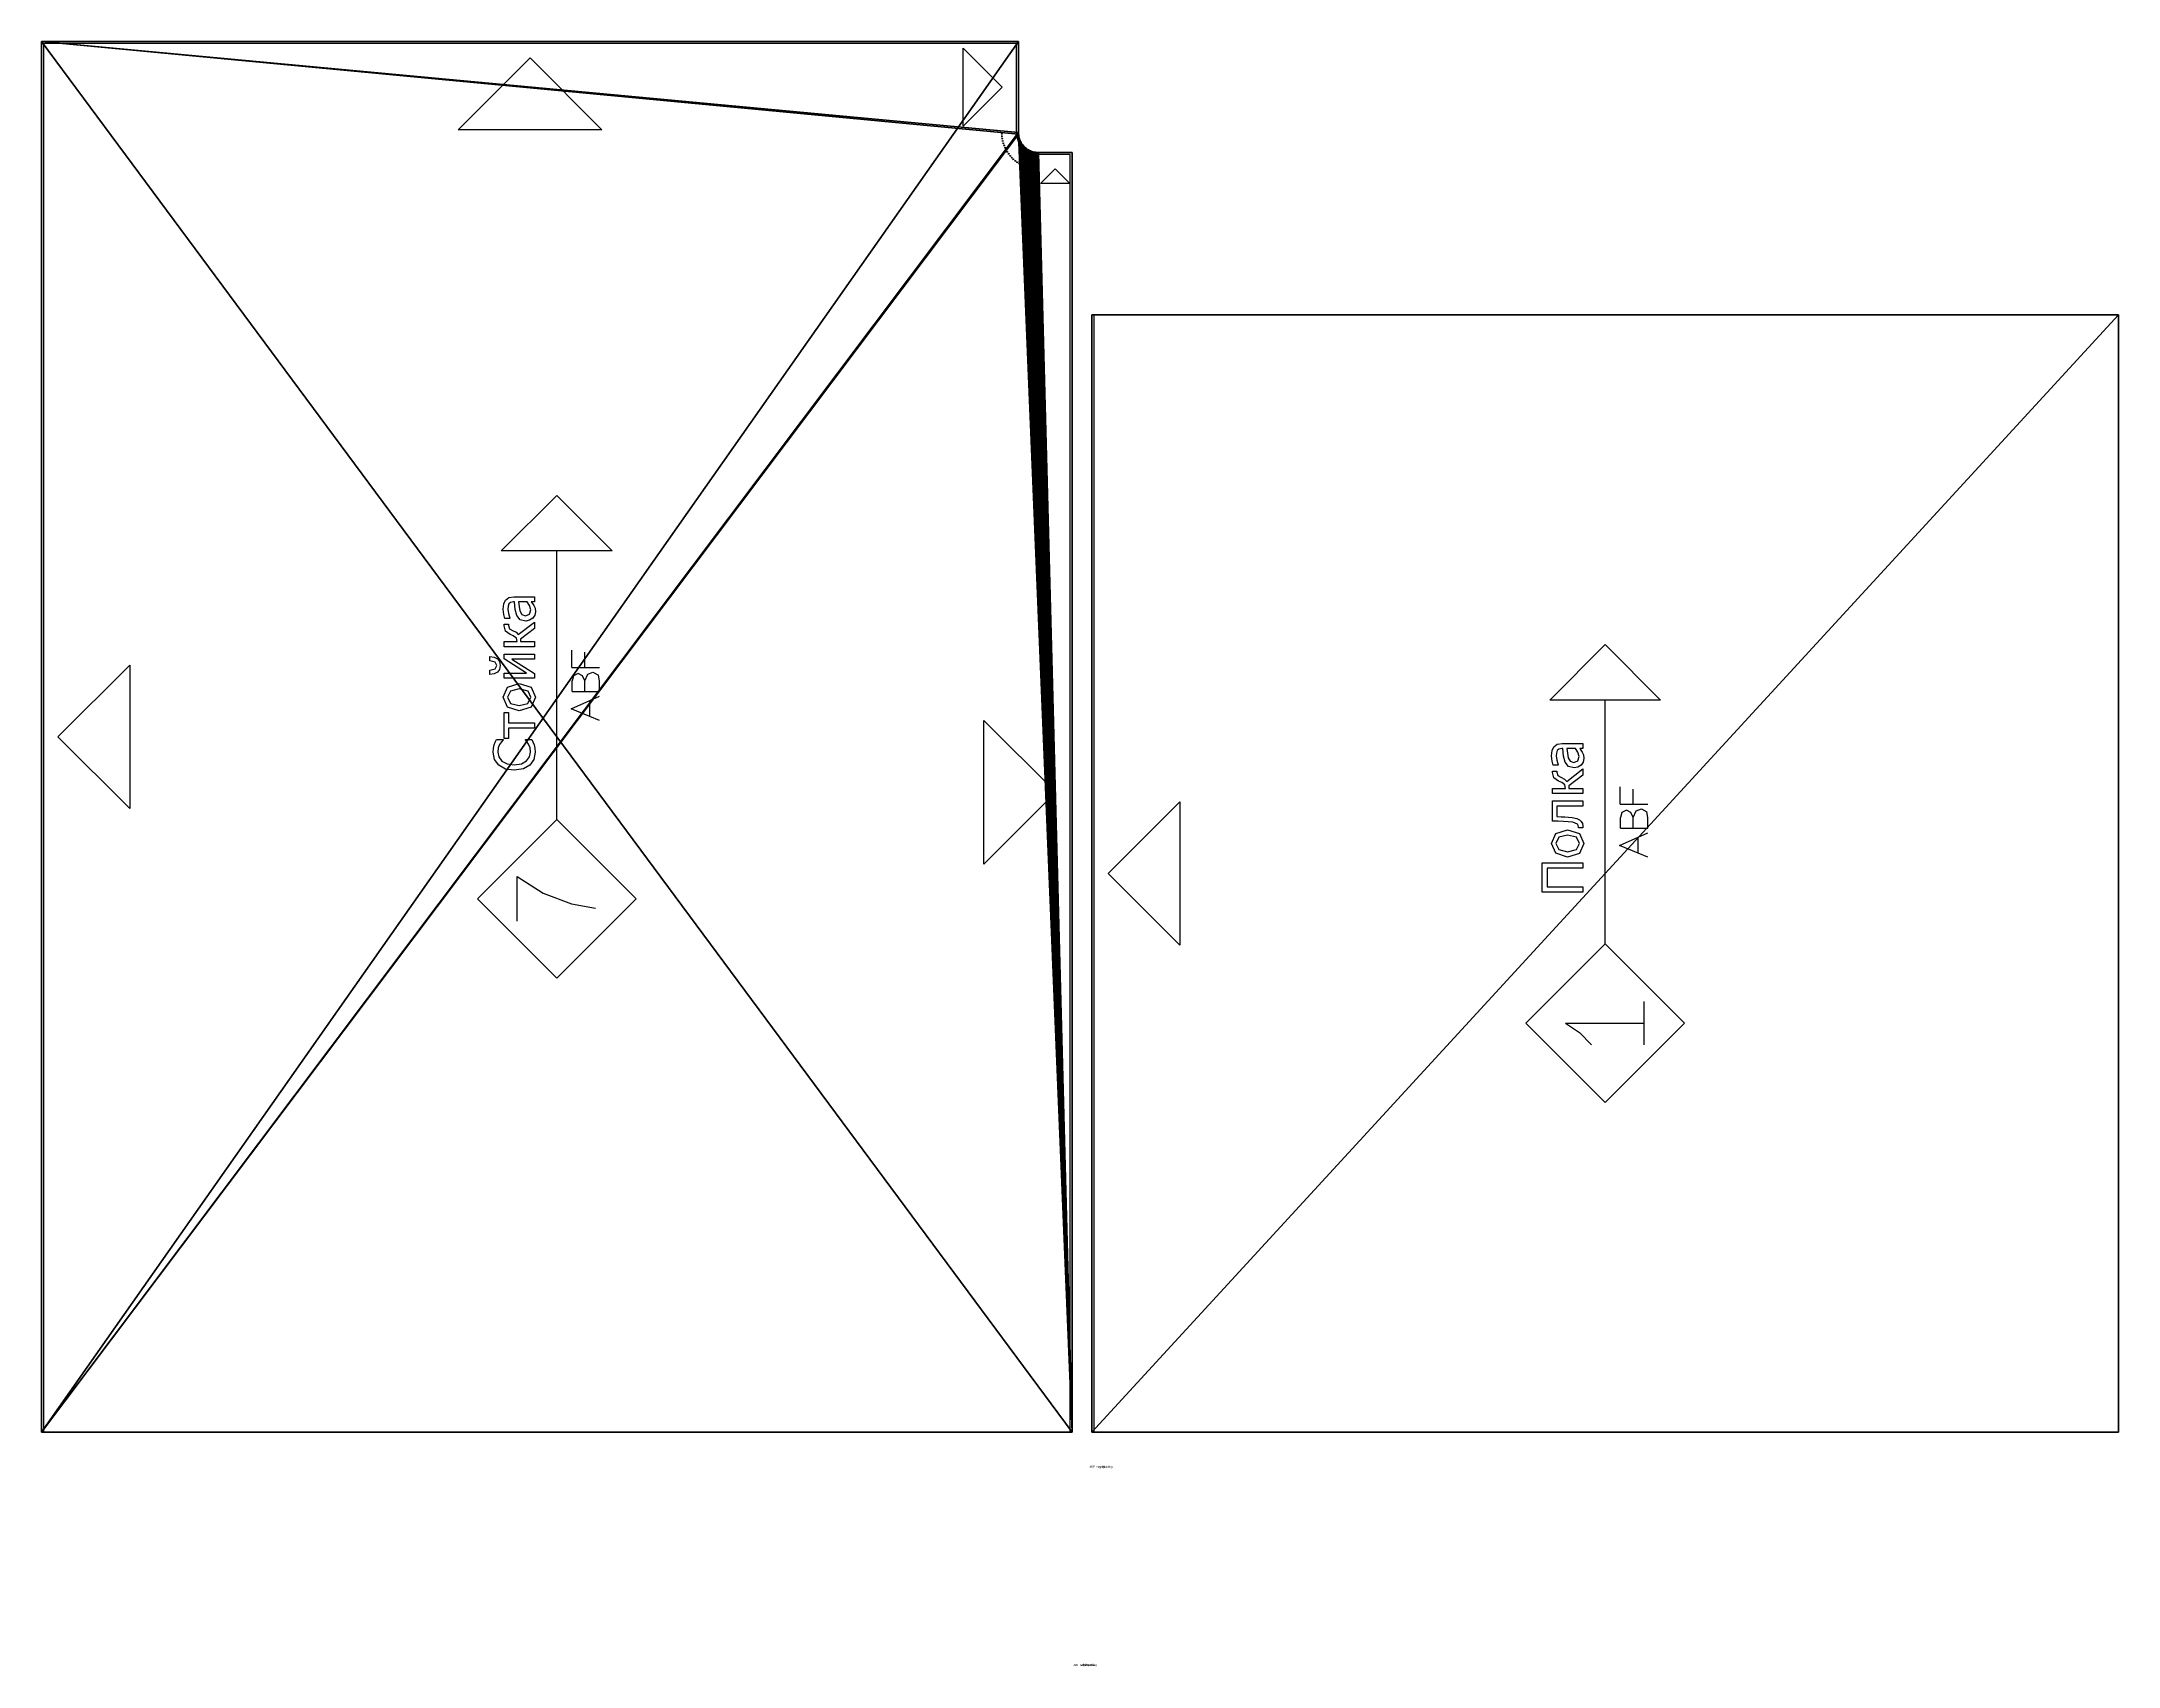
# Model space of a CAD drawing. Extents: x -23052 to 10, y -2015 to 718.
# Drawn here: x -4186 to -3138, y -118 to 702 of the extents above; entities that cross this region are included whole.
import ezdxf

# ---------------------------------------------------------------- set-up
doc = ezdxf.new("R2010")
doc.units = 0
doc.header["$LTSCALE"] = 25.4
doc.layers.get('0').update_dxf_attribs({"color": 13, "linetype": 'CONTINUOUS'})
for name, color, linetype in [('ABF_CUTTINGLINES', 230, 'CONTINUOUS'), ('ABF_EDGEBANDING', 13, 'CONTINUOUS'), ('ABF_LABEL', 144, 'CONTINUOUS')]:
    doc.layers.add(name, color=color, linetype=linetype)

# ---------------------------------------------------------------- blocks, each defined once
blk = doc.blocks.new('GROUP42_1')
at = {"layer": 'ABF_LABEL', "color": 0}
for p, q in [((-6.03, 7.13), (-6.03, 20.17)), ((-6.03, 20.17), (3.44, 20.17)), ((3.44, 20.17), (3.44, 7.13)), ((1.71, 18.63), (-4.29, 18.63)), ((-4.29, 18.63), (-4.29, 7.13)), ((1.71, 7.13), (1.71, 18.63)), ((5.26, 12.02), (6.47, 15.83)), ((6.47, 15.83), (9.64, 17.18)), ((7.66, 14.84), (6.96, 12.02)), ((9.64, 15.77), (7.66, 14.84)), ((9.64, 17.18), (12.81, 15.83)), ((11.61, 14.84), (9.64, 15.77)), ((12.31, 12.02), (11.61, 14.84)), ((12.81, 15.83), (14.01, 12.02)), ((16.41, 10.34), (16.7, 13.34)), ((16.7, 13.34), (16.77, 15.04)), ((16.77, 15.04), (16.83, 16.91)), ((16.83, 16.91), (23.27, 16.91)), ((18.21, 14.13), (18.16, 12.92)), ((18.26, 15.53), (18.21, 14.13)), ((21.63, 15.53), (18.26, 15.53)), ((21.63, 7.13), (21.63, 15.53)), ((23.27, 16.91), (23.27, 7.13)), ((25.65, 7.13), (25.65, 16.91)), ((25.65, 16.91), (27.3, 16.91)), ((27.3, 16.91), (27.3, 12.66)), ((28.39, 12.92), (29.16, 13.93)), ((29.16, 13.93), (29.37, 14.43)), ((29.37, 14.43), (29.56, 14.94)), ((29.56, 14.94), (30.63, 16.47)), ((30.86, 14.17), (30.28, 12.98)), ((30.63, 16.47), (32.41, 16.91)), ((31.44, 15.21), (30.86, 14.17)), ((32.48, 15.49), (31.44, 15.21)), ((32.41, 16.91), (32.85, 16.91)), ((32.85, 15.49), (32.48, 15.49)), ((32.85, 16.91), (32.85, 15.49)), ((34.7, 16.7), (36.01, 16.99)), ((34.7, 15.03), (34.7, 16.7)), ((34.8, 15.03), (34.7, 15.03)), ((36.34, 15.52), (34.8, 15.03)), ((35.69, 12.83), (37.64, 13.35)), ((36.01, 16.99), (37.69, 17.15)), ((37.68, 15.7), (36.34, 15.52)), ((37.64, 13.35), (40.05, 13.57)), ((38.62, 15.63), (37.68, 15.7)), ((37.69, 17.15), (39.39, 16.99)), ((39.39, 15.36), (38.62, 15.63)), ((39.39, 16.99), (40.63, 16.42)), ((39.88, 14.82), (39.39, 15.36)), ((40.05, 13.88), (39.88, 14.82)), ((40.05, 13.57), (40.05, 13.88)), ((40.63, 16.42), (41.43, 15.38)), ((41.43, 15.38), (41.69, 13.82)), ((41.69, 13.82), (41.69, 7.13)), ((-50.92, 8.26), (-54.89, 4.4)), ((-48, 12.66), (-50.92, 8.26)), ((-48, 12.66), (-48, -12.45)), ((-4.29, 7.13), (-6.03, 7.13)), ((3.44, 7.13), (1.71, 7.13)), ((6.43, 8.25), (5.26, 12.02)), ((9.64, 6.86), (6.43, 8.25)), ((6.96, 12.02), (7.66, 9.23)), ((7.66, 9.23), (9.64, 8.28)), ((9.64, 8.28), (11.61, 9.21)), ((12.81, 8.2), (9.64, 6.86)), ((11.61, 9.21), (12.31, 12.02)), ((14.01, 12.02), (12.81, 8.2)), ((14.64, 7.13), (14.64, 8.57)), ((14.64, 8.57), (14.72, 8.57)), ((14.94, 7.12), (14.64, 7.13)), ((14.72, 8.57), (14.85, 8.56)), ((14.85, 8.56), (15, 8.55)), ((15.3, 7.11), (14.94, 7.12)), ((15, 8.55), (15.42, 8.61)), ((16.07, 7.24), (15.3, 7.11)), ((15.42, 8.61), (15.77, 8.84)), ((15.77, 8.84), (16.41, 10.34)), ((16.71, 7.64), (16.07, 7.24)), ((17.23, 8.22), (16.71, 7.64)), ((17.66, 9.13), (17.23, 8.22)), ((17.98, 10.62), (17.66, 9.13)), ((18.16, 12.92), (17.98, 10.62)), ((23.27, 7.13), (21.63, 7.13)), ((27.3, 7.13), (25.65, 7.13)), ((27.3, 12.66), (28.39, 12.92)), ((28.12, 11.64), (27.3, 11.64)), ((27.3, 11.64), (27.3, 7.13)), ((31.48, 7.13), (28.12, 11.64)), ((30.28, 12.98), (29.54, 12.33)), ((29.54, 12.33), (33.53, 7.13)), ((33.53, 7.13), (31.48, 7.13)), ((33.9, 9.97), (34.33, 11.7)), ((34.14, 8.72), (33.9, 9.97)), ((34.77, 7.73), (34.14, 8.72)), ((34.33, 11.7), (35.69, 12.83)), ((35.73, 7.09), (34.77, 7.73)), ((36.03, 11.23), (35.6, 10.07)), ((35.6, 10.07), (36.08, 8.8)), ((36.87, 6.86), (35.73, 7.09)), ((37.12, 11.85), (36.03, 11.23)), ((36.08, 8.8), (37.46, 8.37)), ((38.02, 6.98), (36.87, 6.86)), ((38.57, 12.11), (37.12, 11.85)), ((37.46, 8.37), (38.87, 8.71)), ((38.86, 7.33), (38.02, 6.98)), ((40.05, 12.25), (38.57, 12.11)), ((39.51, 7.76), (38.86, 7.33)), ((38.87, 8.71), (40.05, 9.54)), ((40.05, 8.17), (39.51, 7.76)), ((40.05, 9.54), (40.05, 12.25)), ((40.05, 7.13), (40.05, 8.17)), ((41.69, 7.13), (40.05, 7.13)), ((-22.59, 0), (55.61, 0)), ((6.49, -10.57), (8.95, -4.58)), ((8.95, -4.58), (11.61, -10.57)), ((14.53, -4.88), (17.96, -4.88)), ((14.53, -4.88), (14.53, -8.98)), ((19.51, -5.38), (17.96, -4.88)), ((20.29, -6.84), (19.51, -5.38)), ((22.27, -4.79), (22.27, -8.97)), ((22.27, -4.79), (27.81, -4.79)), ((-54.89, -12.45), (-48, -12.45)), ((-48, -12.45), (-41.08, -12.45)), ((5.21, -13.72), (6.49, -10.57)), ((6.49, -10.57), (11.61, -10.57)), ((11.61, -10.57), (13.01, -13.72)), ((14.53, -8.98), (14.53, -13.72)), ((14.53, -8.98), (17.96, -8.98)), ((17.96, -8.98), (19.55, -8.25)), ((17.96, -8.98), (20.04, -9.9)), ((19.55, -8.25), (20.29, -6.84)), ((20.74, -11.59), (19.76, -13.36)), ((20.04, -9.9), (20.74, -11.59)), ((22.27, -8.97), (27.09, -8.97)), ((22.27, -8.97), (22.27, -13.72)), ((14.53, -13.72), (17.96, -13.72)), ((17.96, -13.72), (19.76, -13.36))]:
    blk.add_line(p, q, dxfattribs=at)
for points in [[(-22.59, 0, 0), (-47.99, -25.4, 0), (-73.39, 0, 0), (-47.99, 25.4, 0), (-22.59, 0, 0)], [(55.61, 17.78, 0), (73.39, 0, 0), (55.61, -17.78, 0), (55.61, 17.78, 0)]]:
    blk.add_polyline3d(points, close=True, dxfattribs=at)
blk = doc.blocks.new('GROUP59_2')
at = {"layer": 'ABF_CUTTINGLINES', "color": 0}
blk.add_polyline3d([(520, 18, 0), (520, 582, 0), (3, 582, 0), (3, 18, 0), (520, 18, 0)], close=True, dxfattribs=at)
blk = doc.blocks.new('GROUP60_2')
at = {"layer": 'ABF_EDGEBANDING', "color": 0}
blk.add_polyline3d([(10.2, 300, 0), (46.4, 336.2, 0), (46.4, 263.8, 0), (10.2, 300, 0)], close=True, dxfattribs=at)
blk = doc.blocks.new('______2')
at = {"color": 0}
for p, q in [((2, 582), (2, 18)), ((520, 582), (2, 582)), ((520, 582, 18), (2, 582, 18)), ((2, 582, 18), (2, 18, 18)), ((520, 582), (2, 582)), ((2, 582), (2, 582, 18)), ((520, 582, 18), (2, 582, 18)), ((2, 582), (2, 18)), ((2, 582, 18), (2, 18, 18)), ((2, 582), (2, 582, 18)), ((520, 18), (520, 582)), ((520, 18, 18), (520, 582, 18)), ((520, 18), (520, 582)), ((520, 582), (520, 582, 18)), ((520, 18, 18), (520, 582, 18)), ((520, 582), (520, 582, 18)), ((2, 18), (520, 18)), ((2, 18, 18), (520, 18, 18)), ((2, 18), (520, 18)), ((2, 18, 18), (520, 18, 18)), ((2, 18), (2, 18, 18)), ((2, 18), (2, 18, 18)), ((520, 18), (520, 18, 18)), ((520, 18), (520, 18, 18))]:
    blk.add_line(p, q, dxfattribs=at)
at = {"layer": 'ABF_CUTTINGLINES', "color": 0}
ref = blk.add_blockref('GROUP59_2', (0, 0, 18), dxfattribs=at)
ref.add_attrib('Skp_GroupInstanceName', '_ABF_cuttingLines', (0, 0), dxfattribs={"layer": '0', "height": 1})
at = {"layer": 'ABF_EDGEBANDING', "color": 0}
ref = blk.add_blockref('GROUP60_2', (0, 0, 18), dxfattribs=at)
ref.add_attrib('Skp_GroupInstanceName', '_ABF_edgeBanding', (0, 0), dxfattribs={"layer": '0', "height": 1})
at = {"layer": 'ABF_LABEL', "color": 0}
ref = blk.add_blockref('GROUP42_1', (261, 300, 18), dxfattribs=dict(at, xscale=1.574803149606299, yscale=1.574803149606299, rotation=90))
ref.add_attrib('Skp_GroupInstanceName', '_ABF_Label', (0, 0), dxfattribs={"layer": '0', "height": 1})
at = {"color": 0}
mesh = blk.add_polyface(dxfattribs=at)
corners = [(520, 582), (2, 18), (2, 582), (520, 18)]
mesh.append_faces([[corners[k] for k in face] for face in [(0, 1, 2), (1, 0, 3)]], dxfattribs={"vtx0": -1, "color": 0})
at = {"color": 7}
mesh = blk.add_polyface(dxfattribs=at)
corners = [(2, 18, 18), (520, 582, 18), (2, 582, 18), (520, 18, 18)]
mesh.append_faces([[corners[k] for k in face] for face in [(0, 1, 2), (1, 0, 3)]], dxfattribs={"vtx0": -1, "color": 7})
at = {"color": 0}
mesh = blk.add_polyface(dxfattribs=at)
corners = [(2, 582, 18), (520, 582), (2, 582), (520, 582, 18)]
mesh.append_faces([[corners[k] for k in face] for face in [(0, 1, 2), (1, 0, 3)]], dxfattribs={"vtx0": -1, "color": 0})
mesh = blk.add_polyface(dxfattribs=at)
corners = [(2, 582, 18), (2, 18), (2, 18, 18), (2, 582)]
mesh.append_faces([[corners[k] for k in face] for face in [(0, 1, 2), (1, 0, 3)]], dxfattribs={"vtx0": -1, "color": 0})
mesh = blk.add_polyface(dxfattribs=at)
corners = [(520, 582), (520, 18, 18), (520, 18), (520, 582, 18)]
mesh.append_faces([[corners[k] for k in face] for face in [(0, 1, 2), (1, 0, 3)]], dxfattribs={"vtx0": -1, "color": 0})
mesh = blk.add_polyface(dxfattribs=at)
corners = [(520, 18, 18), (2, 18), (520, 18), (2, 18, 18)]
mesh.append_faces([[corners[k] for k in face] for face in [(0, 1, 2), (1, 0, 3)]], dxfattribs={"vtx0": -1, "color": 0})
blk = doc.blocks.new('GROUP50_1')
at = {"layer": 'ABF_LABEL', "color": 0}
for p, q in [((-7.26, 19.95), (-4.87, 20.41)), ((-4.87, 20.41), (-3.63, 20.31)), ((-3.63, 20.31), (-2.57, 20.07)), ((-2.57, 20.07), (-1.71, 19.74)), ((20.17, 20.1), (19.98, 21.46)), ((19.98, 21.46), (21.4, 21.46)), ((20.71, 19.05), (20.17, 20.1)), ((21.4, 21.46), (21.77, 19.76)), ((23.95, 19.75), (24.34, 21.46)), ((24.34, 21.46), (25.75, 21.46)), ((25.57, 20.09), (25.05, 19.05)), ((25.75, 21.46), (25.57, 20.09)), ((-10.73, 13.64), (-10.32, 16.49)), ((-10.3, 10.72), (-10.73, 13.64)), ((-10.32, 16.49), (-9.1, 18.61)), ((-9.1, 18.61), (-7.26, 19.95)), ((-8.62, 15.91), (-8.93, 13.64)), ((-8.93, 13.64), (-8.61, 11.33)), ((-7.76, 17.58), (-8.62, 15.91)), ((-6.46, 18.59), (-7.76, 17.58)), ((-4.88, 18.93), (-6.46, 18.59)), ((-3.53, 18.75), (-4.88, 18.93)), ((-2.44, 18.31), (-3.53, 18.75)), ((-1.56, 17.72), (-2.44, 18.31)), ((-1.71, 19.74), (-0.84, 19.3)), ((-0.98, 17.21), (-1.56, 17.72)), ((-0.84, 17.21), (-0.98, 17.21)), ((-0.84, 19.3), (-0.84, 17.21)), ((-0.5, 15.47), (-0.5, 16.91)), ((-0.5, 16.91), (7.8, 16.91)), ((2.82, 15.47), (-0.5, 15.47)), ((2.82, 7.13), (2.82, 15.47)), ((7.8, 15.47), (4.47, 15.47)), ((4.47, 15.47), (4.47, 7.13)), ((7.8, 16.91), (7.8, 15.47)), ((8.33, 12.02), (9.54, 15.83)), ((9.54, 15.83), (12.71, 17.18)), ((10.73, 14.84), (10.03, 12.02)), ((12.71, 15.77), (10.73, 14.84)), ((12.71, 17.18), (15.88, 15.83)), ((14.68, 14.84), (12.71, 15.77)), ((15.38, 12.02), (14.68, 14.84)), ((15.88, 15.83), (17.07, 12.02)), ((18.77, 7.13), (18.77, 16.91)), ((18.77, 16.91), (20.39, 16.91)), ((24.86, 14.43), (20.25, 7.13)), ((20.39, 16.91), (20.39, 9.73)), ((20.39, 9.73), (24.95, 16.91)), ((21.62, 18.36), (20.71, 19.05)), ((22.87, 18.12), (21.62, 18.36)), ((21.77, 19.76), (22.87, 19.23)), ((22.87, 19.23), (23.95, 19.75)), ((24.15, 18.35), (22.87, 18.12)), ((25.05, 19.05), (24.15, 18.35)), ((24.86, 7.13), (24.86, 14.43)), ((24.95, 16.91), (26.49, 16.91)), ((26.49, 16.91), (26.49, 7.13)), ((28.87, 7.13), (28.87, 16.91)), ((28.87, 16.91), (30.52, 16.91)), ((30.52, 16.91), (30.52, 12.66)), ((31.61, 12.92), (32.38, 13.93)), ((32.38, 13.93), (32.59, 14.43)), ((32.59, 14.43), (32.78, 14.94)), ((32.78, 14.94), (33.85, 16.47)), ((34.08, 14.17), (33.5, 12.98)), ((33.85, 16.47), (35.63, 16.91)), ((34.66, 15.21), (34.08, 14.17)), ((35.7, 15.49), (34.66, 15.21)), ((35.63, 16.91), (36.07, 16.91)), ((36.07, 15.49), (35.7, 15.49)), ((36.07, 16.91), (36.07, 15.49)), ((37.92, 16.7), (39.23, 16.99)), ((37.92, 15.03), (37.92, 16.7)), ((38.02, 15.03), (37.92, 15.03)), ((39.56, 15.52), (38.02, 15.03)), ((38.91, 12.83), (40.85, 13.35)), ((39.23, 16.99), (40.91, 17.15)), ((40.9, 15.7), (39.56, 15.52)), ((40.85, 13.35), (43.27, 13.57)), ((41.84, 15.63), (40.9, 15.7)), ((40.91, 17.15), (42.61, 16.99)), ((42.61, 15.36), (41.84, 15.63)), ((42.61, 16.99), (43.85, 16.42)), ((43.1, 14.82), (42.61, 15.36)), ((43.27, 13.88), (43.1, 14.82)), ((43.27, 13.57), (43.27, 13.88)), ((43.85, 16.42), (44.65, 15.38)), ((44.65, 15.38), (44.91, 13.82)), ((44.91, 13.82), (44.91, 7.13)), ((-59.12, 12.66), (-44.78, 12.66)), ((-44.78, 12.66), (-50.08, 4.34)), ((-9.1, 8.6), (-10.3, 10.72)), ((-7.24, 7.32), (-9.1, 8.6)), ((-8.61, 11.33), (-7.72, 9.7)), ((-7.72, 9.7), (-6.44, 8.72)), ((-4.89, 6.89), (-7.24, 7.32)), ((-6.44, 8.72), (-4.88, 8.39)), ((-3.63, 6.99), (-4.89, 6.89)), ((-4.88, 8.39), (-3.49, 8.57)), ((-2.57, 7.27), (-3.63, 6.99)), ((-3.49, 8.57), (-2.35, 9.04)), ((-1.65, 7.63), (-2.57, 7.27)), ((-2.35, 9.04), (-1.52, 9.6)), ((-0.84, 8.01), (-1.65, 7.63)), ((-1.52, 9.6), (-0.97, 10.08)), ((-0.97, 10.08), (-0.84, 10.08)), ((-0.84, 10.08), (-0.84, 8.01)), ((4.47, 7.13), (2.82, 7.13)), ((9.5, 8.25), (8.33, 12.02)), ((12.71, 6.86), (9.5, 8.25)), ((10.03, 12.02), (10.73, 9.23)), ((10.73, 9.23), (12.71, 8.28)), ((12.71, 8.28), (14.68, 9.21)), ((15.88, 8.2), (12.71, 6.86)), ((14.68, 9.21), (15.38, 12.02)), ((17.07, 12.02), (15.88, 8.2)), ((20.25, 7.13), (18.77, 7.13)), ((26.49, 7.13), (24.86, 7.13)), ((30.52, 7.13), (28.87, 7.13)), ((30.52, 12.66), (31.61, 12.92)), ((31.34, 11.64), (30.52, 11.64)), ((30.52, 11.64), (30.52, 7.13)), ((34.7, 7.13), (31.34, 11.64)), ((33.5, 12.98), (32.76, 12.33)), ((32.76, 12.33), (36.75, 7.13)), ((36.75, 7.13), (34.7, 7.13)), ((37.12, 9.97), (37.55, 11.7)), ((37.36, 8.72), (37.12, 9.97)), ((37.99, 7.73), (37.36, 8.72)), ((37.55, 11.7), (38.91, 12.83)), ((38.95, 7.09), (37.99, 7.73)), ((39.25, 11.23), (38.82, 10.07)), ((38.82, 10.07), (39.3, 8.8)), ((40.09, 6.86), (38.95, 7.09)), ((40.34, 11.85), (39.25, 11.23)), ((39.3, 8.8), (40.68, 8.37)), ((41.24, 6.98), (40.09, 6.86)), ((41.79, 12.11), (40.34, 11.85)), ((40.68, 8.37), (42.09, 8.71)), ((42.08, 7.33), (41.24, 6.98)), ((43.27, 12.25), (41.79, 12.11)), ((42.73, 7.76), (42.08, 7.33)), ((42.09, 8.71), (43.27, 9.54)), ((43.27, 8.17), (42.73, 7.76)), ((43.27, 9.54), (43.27, 12.25)), ((43.27, 7.13), (43.27, 8.17)), ((44.91, 7.13), (43.27, 7.13)), ((-50.08, 4.34), (-53.53, -4.72)), ((-26.55, 0), (59.57, 0)), ((-53.53, -4.72), (-54.92, -12.45)), ((6.49, -10.57), (8.95, -4.58)), ((8.95, -4.58), (11.61, -10.57)), ((14.53, -4.88), (17.96, -4.88)), ((14.53, -4.88), (14.53, -8.98)), ((19.51, -5.38), (17.96, -4.88)), ((20.29, -6.84), (19.51, -5.38)), ((22.27, -4.79), (22.27, -8.97)), ((22.27, -4.79), (27.81, -4.79)), ((5.21, -13.72), (6.49, -10.57)), ((6.49, -10.57), (11.61, -10.57)), ((11.61, -10.57), (13.01, -13.72)), ((14.53, -8.98), (14.53, -13.72)), ((14.53, -8.98), (17.96, -8.98)), ((17.96, -8.98), (19.55, -8.25)), ((17.96, -8.98), (20.04, -9.9)), ((19.55, -8.25), (20.29, -6.84)), ((20.74, -11.59), (19.76, -13.36)), ((20.04, -9.9), (20.74, -11.59)), ((22.27, -8.97), (27.09, -8.97)), ((22.27, -8.97), (22.27, -13.72)), ((14.53, -13.72), (17.96, -13.72)), ((17.96, -13.72), (19.76, -13.36))]:
    blk.add_line(p, q, dxfattribs=at)
for points in [[(-26.55, 0, 0), (-51.95, -25.4, 0), (-77.35, 0, 0), (-51.95, 25.4, 0), (-26.55, 0, 0)], [(59.57, 17.78, 0), (77.35, 0, 0), (59.57, -17.78, 0), (59.57, 17.78, 0)]]:
    blk.add_polyline3d(points, close=True, dxfattribs=at)
blk = doc.blocks.new('GROUP61_2')
at = {"layer": 'ABF_CUTTINGLINES', "color": 0}
blk.add_polyline3d([(-17.7, 763, 0), (-18.4, 763.1, 0), (-19.1, 763.2, 0), (-19.8, 763.4, 0), (-20.5, 763.6, 0), (-21.2, 763.8, 0), (-21.9, 764.1, 0), (-22.5, 764.5, 0), (-23.1, 764.9, 0), (-23.7, 765.3, 0), (-24.2, 765.7, 0), (-24.8, 766.2, 0), (-25.3, 766.7, 0), (-25.7, 767.3, 0), (-26.1, 767.9, 0), (-26.5, 768.5, 0), (-26.9, 769.1, 0), (-27.2, 769.8, 0), (-27.4, 770.5, 0), (-27.6, 771.2, 0), (-27.8, 771.9, 0), (-27.9, 772.6, 0), (-28, 773.3, 0), (-28, 774, 0), (-28, 819, 0), (-519, 819, 0), (-519, 118, 0), (-1, 118, 0), (-1, 763, 0), (-17, 763, 0), (-17.7, 763, 0)], close=True, dxfattribs=at)
blk = doc.blocks.new('GROUP62_2')
at = {"layer": 'ABF_EDGEBANDING', "color": 0}
for points in [[(-273.5, 811.8, 0), (-237.3, 775.5, 0), (-309.7, 775.5, 0), (-273.5, 811.8, 0)], [(-35.2, 797, 0), (-55, 777.3, 0), (-55, 816.7, 0), (-35.2, 797, 0)], [(-35.2, 773.4, 0), (-35.5, 773.1, 0), (-35.6, 773.7, 0), (-35.2, 773.4, 0)], [(-35.2, 772.2, 0), (-35.4, 771.9, 0), (-35.5, 772.5, 0), (-35.2, 772.2, 0)], [(-35, 771, 0), (-35.3, 770.7, 0), (-35.4, 771.3, 0), (-35, 771, 0)], [(-34.8, 769.9, 0), (-35, 769.5, 0), (-35.2, 770.1, 0), (-34.8, 769.9, 0)], [(-34.5, 768.7, 0), (-34.7, 768.3, 0), (-34.9, 768.9, 0), (-34.5, 768.7, 0)], [(-34.1, 767.6, 0), (-34.3, 767.2, 0), (-34.5, 767.8, 0), (-34.1, 767.6, 0)], [(-33.6, 766.5, 0), (-33.8, 766, 0), (-34, 766.6, 0), (-33.6, 766.5, 0)], [(-33.1, 765.4, 0), (-33.2, 765, 0), (-33.5, 765.5, 0), (-33.1, 765.4, 0)], [(-32.5, 764.4, 0), (-32.6, 763.9, 0), (-32.9, 764.5, 0), (-32.5, 764.4, 0)], [(-31.8, 763.4, 0), (-31.9, 762.9, 0), (-32.3, 763.4, 0), (-31.8, 763.4, 0)], [(-31.1, 762.4, 0), (-31.1, 762, 0), (-31.6, 762.5, 0), (-31.1, 762.4, 0)], [(-30.3, 761.5, 0), (-30.3, 761.1, 0), (-30.8, 761.5, 0), (-30.3, 761.5, 0)], [(-29.5, 760.7, 0), (-29.5, 760.2, 0), (-29.9, 760.7, 0), (-29.5, 760.7, 0)], [(-28.6, 759.9, 0), (-28.5, 759.4, 0), (-29, 759.9, 0), (-28.6, 759.9, 0)], [(-27.6, 759.2, 0), (-27.5, 758.7, 0), (-28.1, 759.1, 0), (-27.6, 759.2, 0)], [(-26.6, 758.5, 0), (-26.5, 758.1, 0), (-27.1, 758.4, 0), (-26.6, 758.5, 0)], [(-25.6, 757.9, 0), (-25.5, 757.5, 0), (-26, 757.8, 0), (-25.6, 757.9, 0)], [(-24.5, 757.4, 0), (-24.4, 757, 0), (-25, 757.2, 0), (-24.5, 757.4, 0)], [(-23.4, 756.9, 0), (-23.2, 756.5, 0), (-23.8, 756.7, 0), (-23.4, 756.9, 0)], [(-22.3, 756.5, 0), (-22.1, 756.1, 0), (-22.7, 756.3, 0), (-22.3, 756.5, 0)], [(-21.1, 756.2, 0), (-20.9, 755.8, 0), (-21.5, 756, 0), (-21.1, 756.2, 0)], [(-20, 756, 0), (-19.7, 755.6, 0), (-20.3, 755.7, 0), (-20, 756, 0)], [(-18.8, 755.8, 0), (-18.5, 755.5, 0), (-19.1, 755.6, 0), (-18.8, 755.8, 0)], [(-17.6, 755.8, 0), (-17.3, 755.5, 0), (-17.9, 755.5, 0), (-17.6, 755.8, 0)], [(-8.5, 755.8, 0), (-1.1, 748.3, 0), (-15.9, 748.3, 0), (-8.5, 755.8, 0)], [(-511.8, 469, 0), (-475.5, 505.2, 0), (-475.5, 432.8, 0), (-511.8, 469, 0)], [(-8.2, 441, 0), (-44.5, 404.8, 0), (-44.5, 477.2, 0), (-8.2, 441, 0)]]:
    blk.add_polyline3d(points, close=True, dxfattribs=at)
blk = doc.blocks.new('_______14')
at = {"color": 0}
for p, q in [((-520, 820), (-520, 118)), ((-27, 820), (-520, 820)), ((-520, 820), (-520, 118)), ((-520, 820, 18), (-520, 118, 18)), ((-520, 820), (-520, 820, 18)), ((-27, 820, 18), (-520, 820, 18)), ((-27, 820), (-520, 820)), ((-520, 820), (-520, 820, 18)), ((-27, 820, 18), (-520, 820, 18)), ((-520, 820, 18), (-520, 118, 18)), ((-27, 820), (-27, 774)), ((-27, 820), (-27, 820, 18)), ((-27, 820, 18), (-27, 774, 18)), ((-27, 820, 18), (-27, 774, 18)), ((-27, 820), (-27, 774)), ((-27, 820), (-27, 820, 18)), ((-27, 774), (-27, 773.3)), ((-27, 774, 18), (-27, 773.3, 18)), ((-27, 774, 18), (-27, 774)), ((-27, 774), (-27, 773.3)), ((-27, 774, 18), (-27, 774)), ((-27, 774, 18), (-27, 773.3, 18)), ((-27, 773.3), (-26.9, 772.7)), ((-26.9, 772.7, 18), (-27, 773.3, 18)), ((-27, 773.3, 18), (-27, 773.3)), ((-27, 773.3), (-26.9, 772.7)), ((-27, 773.3, 18), (-27, 773.3)), ((-26.9, 772.7, 18), (-27, 773.3, 18)), ((-26.9, 772.7), (-26.8, 772)), ((-26.8, 772, 18), (-26.9, 772.7, 18)), ((-26.9, 772.7), (-26.8, 772)), ((-26.9, 772.7, 18), (-26.9, 772.7)), ((-26.8, 772, 18), (-26.9, 772.7, 18)), ((-26.9, 772.7, 18), (-26.9, 772.7)), ((-26.8, 772), (-26.7, 771.4)), ((-26.7, 771.4, 18), (-26.8, 772, 18)), ((-26.8, 772, 18), (-26.8, 772)), ((-26.8, 772), (-26.7, 771.4)), ((-26.8, 772, 18), (-26.8, 772)), ((-26.7, 771.4, 18), (-26.8, 772, 18)), ((-26.7, 771.4), (-26.5, 770.8)), ((-26.5, 770.8, 18), (-26.7, 771.4, 18)), ((-26.7, 771.4), (-26.5, 770.8)), ((-26.7, 771.4, 18), (-26.7, 771.4)), ((-26.5, 770.8, 18), (-26.7, 771.4, 18)), ((-26.7, 771.4, 18), (-26.7, 771.4)), ((-26.5, 770.8), (-26.2, 770.2)), ((-26.2, 770.2, 18), (-26.5, 770.8, 18)), ((-26.5, 770.8, 18), (-26.5, 770.8)), ((-26.5, 770.8), (-26.2, 770.2)), ((-26.5, 770.8, 18), (-26.5, 770.8)), ((-26.2, 770.2, 18), (-26.5, 770.8, 18)), ((-26.2, 770.2), (-26, 769.6)), ((-26, 769.6, 18), (-26.2, 770.2, 18)), ((-26.2, 770.2, 18), (-26.2, 770.2)), ((-26.2, 770.2), (-26, 769.6)), ((-26.2, 770.2, 18), (-26.2, 770.2)), ((-26, 769.6, 18), (-26.2, 770.2, 18)), ((-26, 769.6), (-25.7, 769)), ((-25.7, 769, 18), (-26, 769.6, 18)), ((-26, 769.6), (-25.7, 769)), ((-26, 769.6, 18), (-26, 769.6)), ((-25.7, 769, 18), (-26, 769.6, 18)), ((-26, 769.6, 18), (-26, 769.6)), ((-25.7, 769), (-25.3, 768.4)), ((-25.3, 768.4, 18), (-25.7, 769, 18)), ((-25.7, 769), (-25.3, 768.4)), ((-25.7, 769, 18), (-25.7, 769)), ((-25.3, 768.4, 18), (-25.7, 769, 18)), ((-25.7, 769, 18), (-25.7, 769)), ((-25.3, 768.4), (-24.9, 767.9)), ((-24.9, 767.9, 18), (-25.3, 768.4, 18)), ((-25.3, 768.4, 18), (-25.3, 768.4)), ((-25.3, 768.4), (-24.9, 767.9)), ((-25.3, 768.4, 18), (-25.3, 768.4)), ((-24.9, 767.9, 18), (-25.3, 768.4, 18)), ((-24.9, 767.9), (-24.5, 767.4)), ((-24.5, 767.4, 18), (-24.9, 767.9, 18)), ((-24.9, 767.9), (-24.5, 767.4)), ((-24.9, 767.9, 18), (-24.9, 767.9)), ((-24.5, 767.4, 18), (-24.9, 767.9, 18)), ((-24.9, 767.9, 18), (-24.9, 767.9)), ((-24.5, 767.4), (-24.1, 766.9)), ((-24.1, 766.9, 18), (-24.5, 767.4, 18)), ((-24.5, 767.4, 18), (-24.5, 767.4)), ((-24.5, 767.4), (-24.1, 766.9)), ((-24.5, 767.4, 18), (-24.5, 767.4)), ((-24.1, 766.9, 18), (-24.5, 767.4, 18)), ((-24.1, 766.9), (-23.6, 766.5)), ((-23.6, 766.5, 18), (-24.1, 766.9, 18)), ((-24.1, 766.9), (-23.6, 766.5)), ((-24.1, 766.9, 18), (-24.1, 766.9)), ((-23.6, 766.5, 18), (-24.1, 766.9, 18)), ((-24.1, 766.9, 18), (-24.1, 766.9)), ((-23.6, 766.5), (-23.1, 766.1)), ((-23.1, 766.1, 18), (-23.6, 766.5, 18)), ((-23.6, 766.5, 18), (-23.6, 766.5)), ((-23.6, 766.5), (-23.1, 766.1)), ((-23.6, 766.5, 18), (-23.6, 766.5)), ((-23.1, 766.1, 18), (-23.6, 766.5, 18)), ((-23.1, 766.1), (-22.6, 765.7)), ((-22.6, 765.7, 18), (-23.1, 766.1, 18)), ((-23.1, 766.1), (-22.6, 765.7)), ((-23.1, 766.1, 18), (-23.1, 766.1)), ((-22.6, 765.7, 18), (-23.1, 766.1, 18)), ((-23.1, 766.1, 18), (-23.1, 766.1)), ((-22.6, 765.7), (-22, 765.3)), ((-22, 765.3, 18), (-22.6, 765.7, 18)), ((-22.6, 765.7, 18), (-22.6, 765.7)), ((-22.6, 765.7), (-22, 765.3)), ((-22.6, 765.7, 18), (-22.6, 765.7)), ((-22, 765.3, 18), (-22.6, 765.7, 18)), ((-22, 765.3), (-21.4, 765)), ((-21.4, 765, 18), (-22, 765.3, 18)), ((-22, 765.3, 18), (-22, 765.3)), ((-22, 765.3), (-21.4, 765)), ((-22, 765.3, 18), (-22, 765.3)), ((-21.4, 765, 18), (-22, 765.3, 18)), ((-21.4, 765), (-20.8, 764.8)), ((-20.8, 764.8, 18), (-21.4, 765, 18)), ((-21.4, 765), (-20.8, 764.8)), ((-21.4, 765, 18), (-21.4, 765)), ((-20.8, 764.8, 18), (-21.4, 765, 18)), ((-21.4, 765, 18), (-21.4, 765)), ((-20.8, 764.8), (-20.2, 764.5)), ((-20.2, 764.5, 18), (-20.8, 764.8, 18)), ((-20.8, 764.8, 18), (-20.8, 764.8)), ((-20.8, 764.8), (-20.2, 764.5)), ((-20.8, 764.8, 18), (-20.8, 764.8)), ((-20.2, 764.5, 18), (-20.8, 764.8, 18)), ((-20.2, 764.5), (-19.6, 764.3)), ((-19.6, 764.3, 18), (-20.2, 764.5, 18)), ((-20.2, 764.5), (-19.6, 764.3)), ((-20.2, 764.5, 18), (-20.2, 764.5)), ((-19.6, 764.3, 18), (-20.2, 764.5, 18)), ((-20.2, 764.5, 18), (-20.2, 764.5)), ((-19.6, 764.3), (-18.9, 764.2)), ((-18.9, 764.2, 18), (-19.6, 764.3, 18)), ((-19.6, 764.3), (-18.9, 764.2)), ((-19.6, 764.3, 18), (-19.6, 764.3)), ((-18.9, 764.2, 18), (-19.6, 764.3, 18)), ((-19.6, 764.3, 18), (-19.6, 764.3)), ((-18.9, 764.2), (-18.3, 764.1)), ((-18.3, 764.1, 18), (-18.9, 764.2, 18)), ((-18.9, 764.2, 18), (-18.9, 764.2)), ((-18.9, 764.2), (-18.3, 764.1)), ((-18.9, 764.2, 18), (-18.9, 764.2)), ((-18.3, 764.1, 18), (-18.9, 764.2, 18)), ((-18.3, 764.1), (-17.7, 764)), ((-17.7, 764, 18), (-18.3, 764.1, 18)), ((-18.3, 764.1), (-17.7, 764)), ((-18.3, 764.1, 18), (-18.3, 764.1)), ((-17.7, 764, 18), (-18.3, 764.1, 18)), ((-18.3, 764.1, 18), (-18.3, 764.1)), ((-17.7, 764), (-17, 764)), ((-17.7, 764, 18), (-17, 764, 18)), ((-17.7, 764), (-17, 764)), ((-17.7, 764, 18), (-17.7, 764)), ((-17.7, 764, 18), (-17, 764, 18)), ((-17.7, 764, 18), (-17.7, 764)), ((-17, 764), (0, 764)), ((-17, 764, 18), (0, 764, 18)), ((-17, 764), (0, 764)), ((-17, 764), (-17, 764, 18)), ((-17, 764, 18), (0, 764, 18)), ((-17, 764), (-17, 764, 18)), ((0, 118), (0, 764)), ((0, 764), (0, 764, 18)), ((0, 118, 18), (0, 764, 18)), ((0, 118), (0, 764)), ((0, 118, 18), (0, 764, 18)), ((0, 764), (0, 764, 18)), ((-520, 118), (0, 118)), ((-520, 118), (-520, 118, 18)), ((-520, 118, 18), (0, 118, 18)), ((-520, 118), (0, 118)), ((-520, 118, 18), (0, 118, 18)), ((-520, 118), (-520, 118, 18)), ((0, 118), (0, 118, 18)), ((0, 118), (0, 118, 18))]:
    blk.add_line(p, q, dxfattribs=at)
at = {"layer": 'ABF_CUTTINGLINES', "color": 0}
ref = blk.add_blockref('GROUP61_2', (0, 0, 18), dxfattribs=at)
ref.add_attrib('Skp_GroupInstanceName', '_ABF_cuttingLines', (0, 0), dxfattribs={"layer": '0', "height": 1})
at = {"layer": 'ABF_EDGEBANDING', "color": 0}
ref = blk.add_blockref('GROUP62_2', (0, 0, 18), dxfattribs=at)
ref.add_attrib('Skp_GroupInstanceName', '_ABF_edgeBanding', (0, 0), dxfattribs={"layer": '0', "height": 1})
at = {"layer": 'ABF_LABEL', "color": 0}
ref = blk.add_blockref('GROUP50_1', (-260, 469, 18), dxfattribs=dict(at, xscale=1.574803149606299, yscale=1.574803149606299, rotation=90))
ref.add_attrib('Skp_GroupInstanceName', '_ABF_Label', (0, 0), dxfattribs={"layer": '0', "height": 1})
at = {"color": 0}
mesh = blk.add_polyface(dxfattribs=at)
corners = [(-27, 820), (-520, 118), (-520, 820), (-27, 774), (-27, 773.3), (0, 118), (-26.9, 772.7), (-26.8, 772), (-26.7, 771.4), (-26.5, 770.8), (-26.2, 770.2), (-26, 769.6), (-25.7, 769), (-25.3, 768.4), (-24.9, 767.9), (-24.5, 767.4), (-24.1, 766.9), (-23.6, 766.5), (-23.1, 766.1), (-22.6, 765.7), (-22, 765.3), (-21.4, 765), (-20.8, 764.8), (-20.2, 764.5), (-19.6, 764.3), (-18.9, 764.2), (-18.3, 764.1), (-17.7, 764), (-17, 764), (0, 764)]
mesh.append_faces([[corners[k] for k in face] for face in [(0, 1, 2), (5, 28, 29)]], dxfattribs={"vtx0": -1, "color": 0})
mesh.append_faces([[corners[k] for k in face] for face in [(1, 4, 5)]], dxfattribs={"vtx0": -1, "vtx1": -1, "color": 0})
mesh.append_faces([[corners[k] for k in face] for face in [(1, 0, 3), (1, 3, 4), (5, 4, 6), (5, 6, 7), (5, 7, 8), (5, 8, 9), (5, 9, 10), (5, 10, 11), (5, 11, 12), (5, 12, 13), (5, 13, 14), (5, 14, 15), (5, 15, 16), (5, 16, 17), (5, 17, 18), (5, 18, 19), (5, 19, 20), (5, 20, 21), (5, 21, 22), (5, 22, 23), (5, 23, 24), (5, 24, 25), (5, 25, 26), (5, 26, 27), (5, 27, 28)]], dxfattribs={"vtx0": -1, "vtx2": -1, "color": 0})
mesh = blk.add_polyface(dxfattribs=at)
corners = [(-520, 820, 18), (-520, 118), (-520, 118, 18), (-520, 820)]
mesh.append_faces([[corners[k] for k in face] for face in [(0, 1, 2), (1, 0, 3)]], dxfattribs={"vtx0": -1, "color": 0})
mesh = blk.add_polyface(dxfattribs=at)
corners = [(-520, 820, 18), (-27, 820), (-520, 820), (-27, 820, 18)]
mesh.append_faces([[corners[k] for k in face] for face in [(0, 1, 2), (1, 0, 3)]], dxfattribs={"vtx0": -1, "color": 0})
at = {"color": 7}
mesh = blk.add_polyface(dxfattribs=at)
corners = [(0, 118, 18), (-520, 820, 18), (-520, 118, 18), (-27, 773.3, 18), (-27, 774, 18), (-26.9, 772.7, 18), (-26.8, 772, 18), (-26.7, 771.4, 18), (-26.5, 770.8, 18), (-26.2, 770.2, 18), (-26, 769.6, 18), (-25.7, 769, 18), (-25.3, 768.4, 18), (-24.9, 767.9, 18), (-24.5, 767.4, 18), (-24.1, 766.9, 18), (-23.6, 766.5, 18), (-23.1, 766.1, 18), (-22.6, 765.7, 18), (-22, 765.3, 18), (-21.4, 765, 18), (-20.8, 764.8, 18), (-20.2, 764.5, 18), (-19.6, 764.3, 18), (-18.9, 764.2, 18), (-18.3, 764.1, 18), (-17.7, 764, 18), (-17, 764, 18), (0, 764, 18), (-27, 820, 18)]
mesh.append_faces([[corners[k] for k in face] for face in [(0, 1, 2), (27, 0, 28)]], dxfattribs={"vtx0": -1, "color": 7})
mesh.append_faces([[corners[k] for k in face] for face in [(3, 0, 5), (5, 0, 6), (6, 0, 7), (7, 0, 8), (8, 0, 9), (9, 0, 10), (10, 0, 11), (11, 0, 12), (12, 0, 13), (13, 0, 14), (14, 0, 15), (15, 0, 16), (16, 0, 17), (17, 0, 18), (18, 0, 19), (19, 0, 20), (20, 0, 21), (21, 0, 22), (22, 0, 23), (23, 0, 24), (24, 0, 25), (25, 0, 26), (26, 0, 27)]], dxfattribs={"vtx0": -1, "vtx1": -1, "color": 7})
mesh.append_faces([[corners[k] for k in face] for face in [(1, 0, 3)]], dxfattribs={"vtx0": -1, "vtx1": -1, "vtx2": -1, "color": 7})
mesh.append_faces([[corners[k] for k in face] for face in [(1, 3, 4)]], dxfattribs={"vtx0": -1, "vtx2": -1, "color": 7})
mesh.append_faces([[corners[k] for k in face] for face in [(29, 1, 4)]], dxfattribs={"vtx1": -1, "color": 7})
at = {"color": 0}
mesh = blk.add_polyface(dxfattribs=at)
corners = [(-27, 820), (-27, 774, 18), (-27, 774), (-27, 820, 18)]
mesh.append_faces([[corners[k] for k in face] for face in [(0, 1, 2), (1, 0, 3)]], dxfattribs={"vtx0": -1, "color": 0})
mesh = blk.add_polyface(dxfattribs=at)
corners = [(-27, 774), (-27, 773.3, 18), (-27, 773.3), (-27, 774, 18)]
mesh.append_faces([[corners[k] for k in face] for face in [(0, 1, 2), (1, 0, 3)]], dxfattribs={"vtx0": -1, "color": 0})
mesh = blk.add_polyface(dxfattribs=at)
corners = [(-27, 773.3), (-26.9, 772.7, 18), (-26.9, 772.7), (-27, 773.3, 18)]
mesh.append_faces([[corners[k] for k in face] for face in [(0, 1, 2), (1, 0, 3)]], dxfattribs={"vtx0": -1, "color": 0})
mesh = blk.add_polyface(dxfattribs=at)
corners = [(-26.9, 772.7), (-26.8, 772, 18), (-26.8, 772), (-26.9, 772.7, 18)]
mesh.append_faces([[corners[k] for k in face] for face in [(0, 1, 2), (1, 0, 3)]], dxfattribs={"vtx0": -1, "color": 0})
mesh = blk.add_polyface(dxfattribs=at)
corners = [(-26.8, 772), (-26.7, 771.4, 18), (-26.7, 771.4), (-26.8, 772, 18)]
mesh.append_faces([[corners[k] for k in face] for face in [(0, 1, 2), (1, 0, 3)]], dxfattribs={"vtx0": -1, "color": 0})
mesh = blk.add_polyface(dxfattribs=at)
corners = [(-26.7, 771.4), (-26.5, 770.8, 18), (-26.5, 770.8), (-26.7, 771.4, 18)]
mesh.append_faces([[corners[k] for k in face] for face in [(0, 1, 2), (1, 0, 3)]], dxfattribs={"vtx0": -1, "color": 0})
mesh = blk.add_polyface(dxfattribs=at)
corners = [(-26.5, 770.8), (-26.2, 770.2, 18), (-26.2, 770.2), (-26.5, 770.8, 18)]
mesh.append_faces([[corners[k] for k in face] for face in [(0, 1, 2), (1, 0, 3)]], dxfattribs={"vtx0": -1, "color": 0})
mesh = blk.add_polyface(dxfattribs=at)
corners = [(-26.2, 770.2), (-26, 769.6, 18), (-26, 769.6), (-26.2, 770.2, 18)]
mesh.append_faces([[corners[k] for k in face] for face in [(0, 1, 2), (1, 0, 3)]], dxfattribs={"vtx0": -1, "color": 0})
mesh = blk.add_polyface(dxfattribs=at)
corners = [(-26, 769.6), (-25.7, 769, 18), (-25.7, 769), (-26, 769.6, 18)]
mesh.append_faces([[corners[k] for k in face] for face in [(0, 1, 2), (1, 0, 3)]], dxfattribs={"vtx0": -1, "color": 0})
mesh = blk.add_polyface(dxfattribs=at)
corners = [(-25.7, 769), (-25.3, 768.4, 18), (-25.3, 768.4), (-25.7, 769, 18)]
mesh.append_faces([[corners[k] for k in face] for face in [(0, 1, 2), (1, 0, 3)]], dxfattribs={"vtx0": -1, "color": 0})
mesh = blk.add_polyface(dxfattribs=at)
corners = [(-25.3, 768.4), (-24.9, 767.9, 18), (-24.9, 767.9), (-25.3, 768.4, 18)]
mesh.append_faces([[corners[k] for k in face] for face in [(0, 1, 2), (1, 0, 3)]], dxfattribs={"vtx0": -1, "color": 0})
mesh = blk.add_polyface(dxfattribs=at)
corners = [(-24.9, 767.9), (-24.5, 767.4, 18), (-24.5, 767.4), (-24.9, 767.9, 18)]
mesh.append_faces([[corners[k] for k in face] for face in [(0, 1, 2), (1, 0, 3)]], dxfattribs={"vtx0": -1, "color": 0})
mesh = blk.add_polyface(dxfattribs=at)
corners = [(-24.5, 767.4), (-24.1, 766.9, 18), (-24.1, 766.9), (-24.5, 767.4, 18)]
mesh.append_faces([[corners[k] for k in face] for face in [(0, 1, 2), (1, 0, 3)]], dxfattribs={"vtx0": -1, "color": 0})
mesh = blk.add_polyface(dxfattribs=at)
corners = [(-24.1, 766.9, 18), (-23.6, 766.5), (-24.1, 766.9), (-23.6, 766.5, 18)]
mesh.append_faces([[corners[k] for k in face] for face in [(0, 1, 2), (1, 0, 3)]], dxfattribs={"vtx0": -1, "color": 0})
mesh = blk.add_polyface(dxfattribs=at)
corners = [(-23.6, 766.5, 18), (-23.1, 766.1), (-23.6, 766.5), (-23.1, 766.1, 18)]
mesh.append_faces([[corners[k] for k in face] for face in [(0, 1, 2), (1, 0, 3)]], dxfattribs={"vtx0": -1, "color": 0})
mesh = blk.add_polyface(dxfattribs=at)
corners = [(-23.1, 766.1, 18), (-22.6, 765.7), (-23.1, 766.1), (-22.6, 765.7, 18)]
mesh.append_faces([[corners[k] for k in face] for face in [(0, 1, 2), (1, 0, 3)]], dxfattribs={"vtx0": -1, "color": 0})
mesh = blk.add_polyface(dxfattribs=at)
corners = [(-22.6, 765.7, 18), (-22, 765.3), (-22.6, 765.7), (-22, 765.3, 18)]
mesh.append_faces([[corners[k] for k in face] for face in [(0, 1, 2), (1, 0, 3)]], dxfattribs={"vtx0": -1, "color": 0})
mesh = blk.add_polyface(dxfattribs=at)
corners = [(-22, 765.3, 18), (-21.4, 765), (-22, 765.3), (-21.4, 765, 18)]
mesh.append_faces([[corners[k] for k in face] for face in [(0, 1, 2), (1, 0, 3)]], dxfattribs={"vtx0": -1, "color": 0})
mesh = blk.add_polyface(dxfattribs=at)
corners = [(-21.4, 765, 18), (-20.8, 764.8), (-21.4, 765), (-20.8, 764.8, 18)]
mesh.append_faces([[corners[k] for k in face] for face in [(0, 1, 2), (1, 0, 3)]], dxfattribs={"vtx0": -1, "color": 0})
mesh = blk.add_polyface(dxfattribs=at)
corners = [(-20.8, 764.8, 18), (-20.2, 764.5), (-20.8, 764.8), (-20.2, 764.5, 18)]
mesh.append_faces([[corners[k] for k in face] for face in [(0, 1, 2), (1, 0, 3)]], dxfattribs={"vtx0": -1, "color": 0})
mesh = blk.add_polyface(dxfattribs=at)
corners = [(-20.2, 764.5, 18), (-19.6, 764.3), (-20.2, 764.5), (-19.6, 764.3, 18)]
mesh.append_faces([[corners[k] for k in face] for face in [(0, 1, 2), (1, 0, 3)]], dxfattribs={"vtx0": -1, "color": 0})
mesh = blk.add_polyface(dxfattribs=at)
corners = [(-19.6, 764.3, 18), (-18.9, 764.2), (-19.6, 764.3), (-18.9, 764.2, 18)]
mesh.append_faces([[corners[k] for k in face] for face in [(0, 1, 2), (1, 0, 3)]], dxfattribs={"vtx0": -1, "color": 0})
mesh = blk.add_polyface(dxfattribs=at)
corners = [(-18.9, 764.2, 18), (-18.3, 764.1), (-18.9, 764.2), (-18.3, 764.1, 18)]
mesh.append_faces([[corners[k] for k in face] for face in [(0, 1, 2), (1, 0, 3)]], dxfattribs={"vtx0": -1, "color": 0})
mesh = blk.add_polyface(dxfattribs=at)
corners = [(-18.3, 764.1, 18), (-17.7, 764), (-18.3, 764.1), (-17.7, 764, 18)]
mesh.append_faces([[corners[k] for k in face] for face in [(0, 1, 2), (1, 0, 3)]], dxfattribs={"vtx0": -1, "color": 0})
mesh = blk.add_polyface(dxfattribs=at)
corners = [(-17.7, 764, 18), (-17, 764), (-17.7, 764), (-17, 764, 18)]
mesh.append_faces([[corners[k] for k in face] for face in [(0, 1, 2), (1, 0, 3)]], dxfattribs={"vtx0": -1, "color": 0})
mesh = blk.add_polyface(dxfattribs=at)
corners = [(-17, 764, 18), (0, 764), (-17, 764), (0, 764, 18)]
mesh.append_faces([[corners[k] for k in face] for face in [(0, 1, 2), (1, 0, 3)]], dxfattribs={"vtx0": -1, "color": 0})
mesh = blk.add_polyface(dxfattribs=at)
corners = [(0, 764), (0, 118, 18), (0, 118), (0, 764, 18)]
mesh.append_faces([[corners[k] for k in face] for face in [(0, 1, 2), (1, 0, 3)]], dxfattribs={"vtx0": -1, "color": 0})
mesh = blk.add_polyface(dxfattribs=at)
corners = [(0, 118, 18), (-520, 118), (0, 118), (-520, 118, 18)]
mesh.append_faces([[corners[k] for k in face] for face in [(0, 1, 2), (1, 0, 3)]], dxfattribs={"vtx0": -1, "color": 0})
blk = doc.blocks.new('___18__THICKNESS_18')
at = {"color": 0}
for name, p in [('_______14', (-3666, -118)), ('______2', (-3658, -18))]:
    blk.add_blockref(name, p, dxfattribs=at)

msp = doc.modelspace()

# ---------------------------------------------------------------- block references
at = {"color": 0}
msp.add_blockref('___18__THICKNESS_18', (0, 0), dxfattribs=at)

doc.saveas('drawing.dxf')
